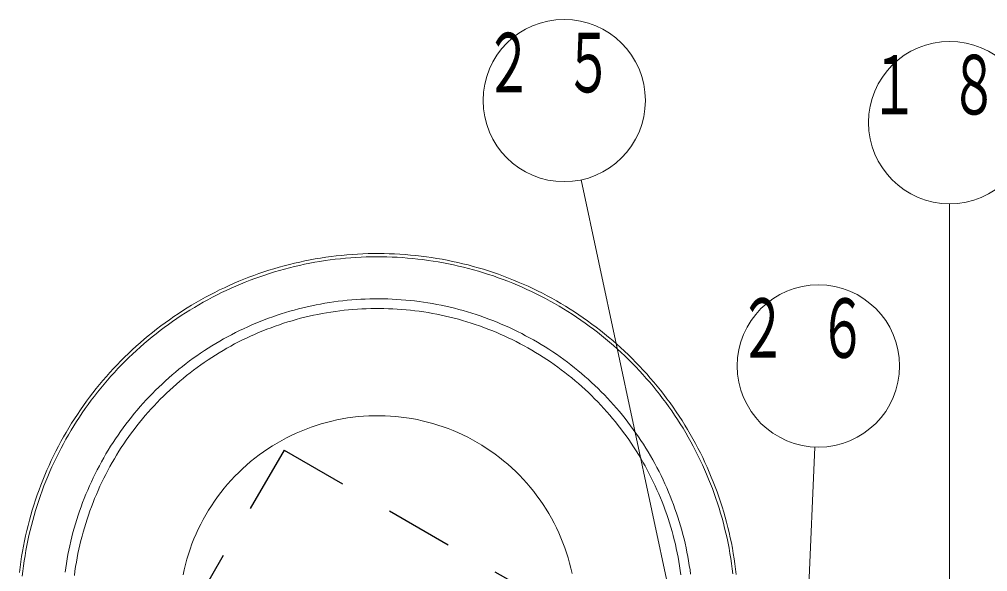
# Model space of a CAD drawing. Units: millimetres on the paper, scale 1:60. Extents: x -385 to 76, y -594 to 267.
# Drawn here: x -298.22 to -262.43, y 164.08 to 184.5 of the extents above; entities that cross this region are included whole.
import ezdxf

# ---------------------------------------------------------------- set-up
doc = ezdxf.new("R2010")
doc.units = ezdxf.units.MM
doc.linetypes.add('USER1', pattern=[4.5, 2.5, -2])
doc.layers.add('1_60', color=7, linetype='Continuous', lineweight=25)
doc.styles.add('ＭＳ ゴシック', font='')
doc.styles.get('ＭＳ ゴシック').set_extended_font_data('MS Gothic')

msp = doc.modelspace()

# ---------------------------------------------------------------- linework, layer by layer
at = {"layer": '1_60', "lineweight": 13}
for p, q in [((-271.254, 149.57), (-277.454, 178.568)), ((-263.852, 156.489), (-263.837, 177.684)), ((-269.497, 153.288), (-268.82, 168.69))]:
    msp.add_line(p, q, dxfattribs=at)
at = {"layer": '1_60', "color": 4, "linetype": 'USER1'}
for q in [(-295.105, 157.03), (-279.778, 163.577)]:
    msp.add_line((-288.438, 168.577), q, dxfattribs=at)
at = {"layer": '1_60', "lineweight": 13}
for points in [[(-298.222, 164.053), (-298.198, 164.248), (-298.171, 164.443), (-298.141, 164.637), (-298.108, 164.83), (-298.073, 165.024), (-298.034, 165.216), (-297.993, 165.408), (-297.949, 165.599), (-297.902, 165.79), (-297.852, 165.98), (-297.8, 166.169), (-297.745, 166.357), (-297.687, 166.545), (-297.626, 166.732), (-297.562, 166.917), (-297.496, 167.102), (-297.427, 167.286), (-297.355, 167.469), (-297.281, 167.651), (-297.204, 167.831), (-297.124, 168.011), (-297.042, 168.189), (-296.957, 168.366), (-296.87, 168.542), (-296.78, 168.716), (-296.687, 168.889), (-296.592, 169.061), (-296.494, 169.231), (-296.394, 169.4), (-296.291, 169.567), (-296.186, 169.733), (-296.078, 169.897), (-295.968, 170.06), (-295.856, 170.221), (-295.741, 170.38), (-295.624, 170.538), (-295.505, 170.694), (-295.383, 170.848), (-295.259, 171), (-295.133, 171.151), (-295.005, 171.299), (-294.874, 171.446), (-294.742, 171.591), (-294.607, 171.734), (-294.47, 171.874), (-294.332, 172.013), (-294.191, 172.15), (-294.048, 172.285), (-293.903, 172.417), (-293.756, 172.547), (-293.607, 172.676), (-293.457, 172.802), (-293.304, 172.925), (-293.15, 173.047), (-292.994, 173.166), (-292.836, 173.283), (-292.677, 173.397), (-292.516, 173.51), (-292.353, 173.619), (-292.189, 173.727), (-292.023, 173.832), (-291.855, 173.934), (-291.686, 174.034), (-291.516, 174.132), (-291.344, 174.227), (-291.171, 174.319), (-290.996, 174.409), (-290.82, 174.496), (-290.643, 174.581), (-290.465, 174.663), (-290.285, 174.743), (-290.105, 174.82), (-289.923, 174.894), (-289.74, 174.965), (-289.556, 175.034), (-289.371, 175.1), (-289.186, 175.163), (-288.999, 175.224), (-288.811, 175.282), (-288.623, 175.337), (-288.433, 175.389), (-288.243, 175.438), (-288.053, 175.485), (-287.861, 175.529), (-287.669, 175.57), (-287.477, 175.608), (-287.284, 175.643), (-287.09, 175.676), (-286.896, 175.706), (-286.701, 175.732), (-286.507, 175.756), (-286.311, 175.777), (-286.116, 175.796), (-285.92, 175.811), (-285.724, 175.823), (-285.528, 175.833), (-285.332, 175.84), (-285.136, 175.844), (-284.939, 175.845), (-284.743, 175.843), (-284.547, 175.838), (-284.351, 175.83), (-284.155, 175.819), (-283.959, 175.806), (-283.763, 175.789), (-283.568, 175.77), (-283.373, 175.748), (-283.178, 175.723), (-282.984, 175.695), (-282.79, 175.664), (-282.596, 175.631), (-282.403, 175.594), (-282.211, 175.555), (-282.019, 175.513), (-281.828, 175.468), (-281.638, 175.42), (-281.448, 175.369), (-281.259, 175.316), (-281.071, 175.26), (-280.884, 175.201), (-280.697, 175.139), (-280.512, 175.075), (-280.327, 175.008), (-280.144, 174.938), (-279.961, 174.865), (-279.78, 174.79), (-279.6, 174.712), (-279.421, 174.632), (-279.243, 174.549), (-279.066, 174.463), (-278.891, 174.375), (-278.717, 174.284), (-278.544, 174.19), (-278.373, 174.094), (-278.203, 173.995), (-278.035, 173.894), (-277.868, 173.791), (-277.703, 173.685), (-277.539, 173.577), (-277.377, 173.466), (-277.216, 173.353), (-277.058, 173.237), (-276.9, 173.12), (-276.745, 173), (-276.592, 172.877), (-276.44, 172.753), (-276.29, 172.626), (-276.142, 172.497), (-275.996, 172.366), (-275.852, 172.232), (-275.709, 172.097), (-275.569, 171.96), (-275.431, 171.82), (-275.295, 171.679), (-275.161, 171.535), (-275.029, 171.39), (-274.9, 171.242), (-274.772, 171.093), (-274.647, 170.942), (-274.524, 170.789), (-274.403, 170.634), (-274.285, 170.477), (-274.168, 170.319), (-274.055, 170.159), (-273.943, 169.997), (-273.834, 169.834), (-273.728, 169.669), (-273.623, 169.503), (-273.522, 169.335), (-273.422, 169.166), (-273.326, 168.995), (-273.232, 168.822), (-273.14, 168.649), (-273.051, 168.474), (-272.964, 168.298), (-272.88, 168.12), (-272.799, 167.941), (-272.721, 167.761), (-272.645, 167.58), (-272.571, 167.398), (-272.501, 167.215), (-272.433, 167.031), (-272.368, 166.846), (-272.305, 166.66), (-272.245, 166.473), (-272.188, 166.285), (-272.134, 166.096), (-272.083, 165.907), (-272.034, 165.716), (-271.988, 165.525), (-271.945, 165.334), (-271.905, 165.142), (-271.867, 164.949), (-271.833, 164.756), (-271.801, 164.562), (-271.773, 164.368), (-271.747, 164.173), (-271.724, 163.978)], [(-298.116, 163.915), (-298.095, 164.105), (-298.07, 164.295), (-298.043, 164.484), (-298.013, 164.673), (-297.98, 164.861), (-297.945, 165.049), (-297.907, 165.236), (-297.866, 165.423), (-297.823, 165.609), (-297.777, 165.794), (-297.728, 165.979), (-297.676, 166.163), (-297.622, 166.347), (-297.565, 166.529), (-297.506, 166.711), (-297.444, 166.892), (-297.379, 167.072), (-297.312, 167.25), (-297.242, 167.428), (-297.169, 167.605), (-297.094, 167.781), (-297.017, 167.956), (-296.937, 168.129), (-296.854, 168.302), (-296.769, 168.473), (-296.682, 168.643), (-296.592, 168.812), (-296.5, 168.979), (-296.405, 169.145), (-296.308, 169.31), (-296.208, 169.473), (-296.107, 169.635), (-296.002, 169.795), (-295.896, 169.954), (-295.787, 170.111), (-295.676, 170.266), (-295.563, 170.42), (-295.447, 170.573), (-295.329, 170.723), (-295.21, 170.872), (-295.087, 171.019), (-294.963, 171.165), (-294.837, 171.308), (-294.709, 171.45), (-294.578, 171.59), (-294.446, 171.728), (-294.312, 171.863), (-294.175, 171.997), (-294.037, 172.129), (-293.897, 172.26), (-293.755, 172.388), (-293.611, 172.514), (-293.466, 172.637), (-293.318, 172.759), (-293.169, 172.879), (-293.018, 172.996), (-292.866, 173.111), (-292.712, 173.224), (-292.556, 173.335), (-292.398, 173.444), (-292.239, 173.55), (-292.079, 173.654), (-291.917, 173.755), (-291.754, 173.854), (-291.589, 173.951), (-291.423, 174.046), (-291.255, 174.138), (-291.086, 174.227), (-290.916, 174.314), (-290.745, 174.399), (-290.572, 174.481), (-290.398, 174.561), (-290.224, 174.638), (-290.048, 174.713), (-289.87, 174.785), (-289.692, 174.854), (-289.513, 174.921), (-289.333, 174.985), (-289.152, 175.047), (-288.971, 175.106), (-288.788, 175.163), (-288.605, 175.217), (-288.42, 175.268), (-288.236, 175.316), (-288.05, 175.362), (-287.864, 175.406), (-287.677, 175.446), (-287.49, 175.484), (-287.302, 175.519), (-287.113, 175.551), (-286.924, 175.58), (-286.735, 175.607), (-286.546, 175.631), (-286.356, 175.653), (-286.165, 175.671), (-285.975, 175.687), (-285.784, 175.7), (-285.593, 175.71), (-285.402, 175.718), (-285.211, 175.722), (-285.02, 175.724), (-284.829, 175.723), (-284.638, 175.72), (-284.447, 175.714), (-284.256, 175.705), (-284.065, 175.693), (-283.874, 175.678), (-283.684, 175.661), (-283.494, 175.641), (-283.304, 175.618), (-283.115, 175.592), (-282.926, 175.564), (-282.737, 175.533), (-282.549, 175.499), (-282.361, 175.463), (-282.174, 175.423), (-281.988, 175.382), (-281.802, 175.337), (-281.617, 175.29), (-281.432, 175.24), (-281.248, 175.187), (-281.065, 175.132), (-280.883, 175.074), (-280.702, 175.013), (-280.521, 174.95), (-280.342, 174.884), (-280.163, 174.816), (-279.986, 174.745), (-279.81, 174.672), (-279.634, 174.596), (-279.46, 174.517), (-279.287, 174.436), (-279.115, 174.352), (-278.944, 174.266), (-278.775, 174.178), (-278.607, 174.087), (-278.44, 173.994), (-278.274, 173.898), (-278.11, 173.8), (-277.948, 173.7), (-277.786, 173.597), (-277.627, 173.492), (-277.469, 173.384), (-277.312, 173.274), (-277.157, 173.162), (-277.004, 173.048), (-276.852, 172.932), (-276.703, 172.813), (-276.554, 172.692), (-276.408, 172.569), (-276.263, 172.444), (-276.121, 172.317), (-275.98, 172.188), (-275.841, 172.057), (-275.704, 171.924), (-275.569, 171.788), (-275.435, 171.651), (-275.304, 171.512), (-275.175, 171.371), (-275.048, 171.229), (-274.923, 171.084), (-274.8, 170.938), (-274.679, 170.79), (-274.56, 170.64), (-274.444, 170.488), (-274.329, 170.335), (-274.217, 170.18), (-274.107, 170.024), (-274, 169.866), (-273.895, 169.706), (-273.792, 169.545), (-273.691, 169.383), (-273.593, 169.219), (-273.497, 169.053), (-273.404, 168.886), (-273.313, 168.718), (-273.224, 168.549), (-273.138, 168.378), (-273.054, 168.206), (-272.973, 168.033), (-272.895, 167.859), (-272.818, 167.684), (-272.745, 167.507), (-272.674, 167.33), (-272.605, 167.151), (-272.54, 166.972), (-272.476, 166.791), (-272.416, 166.61), (-272.358, 166.428), (-272.302, 166.245), (-272.25, 166.061), (-272.199, 165.877), (-272.152, 165.692), (-272.107, 165.506), (-272.065, 165.319), (-272.026, 165.132), (-271.989, 164.945), (-271.955, 164.757), (-271.924, 164.568), (-271.896, 164.379), (-271.87, 164.19), (-271.847, 164)], [(-296.533, 164.061), (-296.51, 164.225), (-296.484, 164.39), (-296.457, 164.554), (-296.426, 164.717), (-296.394, 164.88), (-296.359, 165.043), (-296.321, 165.205), (-296.282, 165.366), (-296.24, 165.527), (-296.196, 165.688), (-296.149, 165.847), (-296.1, 166.006), (-296.049, 166.165), (-295.996, 166.322), (-295.941, 166.479), (-295.883, 166.635), (-295.823, 166.79), (-295.761, 166.944), (-295.696, 167.098), (-295.63, 167.25), (-295.561, 167.402), (-295.49, 167.552), (-295.417, 167.702), (-295.342, 167.85), (-295.265, 167.997), (-295.186, 168.144), (-295.105, 168.289), (-295.021, 168.433), (-294.936, 168.575), (-294.848, 168.717), (-294.759, 168.857), (-294.667, 168.996), (-294.574, 169.133), (-294.478, 169.27), (-294.381, 169.404), (-294.282, 169.538), (-294.18, 169.67), (-294.077, 169.8), (-293.973, 169.929), (-293.866, 170.057), (-293.757, 170.183), (-293.647, 170.307), (-293.535, 170.43), (-293.421, 170.551), (-293.305, 170.671), (-293.188, 170.789), (-293.069, 170.905), (-292.948, 171.02), (-292.826, 171.133), (-292.702, 171.244), (-292.577, 171.353), (-292.45, 171.46), (-292.322, 171.566), (-292.192, 171.67), (-292.06, 171.772), (-291.928, 171.872), (-291.793, 171.97), (-291.658, 172.066), (-291.521, 172.161), (-291.382, 172.253), (-291.243, 172.344), (-291.102, 172.432), (-290.96, 172.518), (-290.816, 172.603), (-290.672, 172.685), (-290.526, 172.765), (-290.379, 172.843), (-290.231, 172.919), (-290.082, 172.993), (-289.932, 173.065), (-289.781, 173.134), (-289.629, 173.202), (-289.476, 173.267), (-289.322, 173.33), (-289.168, 173.391), (-289.012, 173.45), (-288.855, 173.506), (-288.698, 173.56), (-288.54, 173.612), (-288.381, 173.662), (-288.222, 173.709), (-288.062, 173.755), (-287.901, 173.798), (-287.74, 173.838), (-287.578, 173.877), (-287.416, 173.913), (-287.253, 173.946), (-287.09, 173.977), (-286.926, 174.006), (-286.762, 174.033), (-286.597, 174.057), (-286.432, 174.079), (-286.267, 174.099), (-286.102, 174.116), (-285.936, 174.131), (-285.77, 174.143), (-285.604, 174.153), (-285.438, 174.161), (-285.272, 174.167), (-285.106, 174.169), (-284.939, 174.17), (-284.773, 174.168), (-284.607, 174.164), (-284.44, 174.158), (-284.274, 174.149), (-284.108, 174.138), (-283.943, 174.124), (-283.777, 174.108), (-283.612, 174.09), (-283.447, 174.069), (-283.282, 174.046), (-283.118, 174.021), (-282.954, 173.993), (-282.79, 173.963), (-282.627, 173.931), (-282.464, 173.896), (-282.302, 173.859), (-282.141, 173.82), (-281.979, 173.778), (-281.819, 173.734), (-281.659, 173.688), (-281.5, 173.639), (-281.342, 173.589), (-281.184, 173.536), (-281.027, 173.48), (-280.871, 173.423), (-280.716, 173.363), (-280.562, 173.301), (-280.408, 173.237), (-280.256, 173.171), (-280.104, 173.103), (-279.953, 173.032), (-279.804, 172.959), (-279.655, 172.884), (-279.508, 172.807), (-279.362, 172.728), (-279.216, 172.647), (-279.072, 172.564), (-278.929, 172.479), (-278.788, 172.392), (-278.647, 172.303), (-278.508, 172.211), (-278.371, 172.118), (-278.234, 172.023), (-278.099, 171.926), (-277.966, 171.827), (-277.834, 171.726), (-277.703, 171.623), (-277.574, 171.518), (-277.446, 171.412), (-277.32, 171.303), (-277.195, 171.193), (-277.072, 171.081), (-276.951, 170.968), (-276.831, 170.852), (-276.713, 170.735), (-276.596, 170.616), (-276.482, 170.496), (-276.369, 170.374), (-276.257, 170.25), (-276.148, 170.125), (-276.04, 169.998), (-275.934, 169.87), (-275.83, 169.74), (-275.728, 169.609), (-275.628, 169.476), (-275.529, 169.342), (-275.433, 169.207), (-275.338, 169.07), (-275.245, 168.932), (-275.155, 168.792), (-275.066, 168.652), (-274.98, 168.51), (-274.895, 168.366), (-274.813, 168.222), (-274.732, 168.077), (-274.654, 167.93), (-274.578, 167.782), (-274.503, 167.633), (-274.431, 167.483), (-274.362, 167.332), (-274.294, 167.18), (-274.228, 167.027), (-274.165, 166.874), (-274.104, 166.719), (-274.045, 166.563), (-273.988, 166.407), (-273.934, 166.25), (-273.882, 166.092), (-273.832, 165.933), (-273.784, 165.774), (-273.738, 165.614), (-273.695, 165.453), (-273.654, 165.292), (-273.616, 165.131), (-273.579, 164.968), (-273.546, 164.805), (-273.514, 164.642), (-273.485, 164.478), (-273.458, 164.314), (-273.433, 164.15), (-273.411, 163.985)], [(-296.188, 163.943), (-296.166, 164.106), (-296.142, 164.268), (-296.115, 164.43), (-296.086, 164.591), (-296.055, 164.752), (-296.021, 164.912), (-295.985, 165.072), (-295.947, 165.231), (-295.906, 165.39), (-295.863, 165.548), (-295.818, 165.706), (-295.771, 165.862), (-295.721, 166.019), (-295.669, 166.174), (-295.615, 166.329), (-295.558, 166.482), (-295.5, 166.635), (-295.439, 166.787), (-295.376, 166.939), (-295.31, 167.089), (-295.243, 167.238), (-295.173, 167.387), (-295.101, 167.534), (-295.028, 167.68), (-294.952, 167.825), (-294.874, 167.969), (-294.793, 168.112), (-294.711, 168.254), (-294.627, 168.395), (-294.541, 168.534), (-294.453, 168.672), (-294.362, 168.809), (-294.27, 168.944), (-294.176, 169.078), (-294.079, 169.211), (-293.981, 169.342), (-293.881, 169.472), (-293.78, 169.6), (-293.676, 169.727), (-293.57, 169.852), (-293.463, 169.976), (-293.354, 170.098), (-293.243, 170.219), (-293.13, 170.338), (-293.016, 170.455), (-292.9, 170.571), (-292.782, 170.685), (-292.663, 170.797), (-292.542, 170.908), (-292.419, 171.017), (-292.295, 171.124), (-292.169, 171.229), (-292.042, 171.332), (-291.914, 171.434), (-291.784, 171.533), (-291.652, 171.631), (-291.519, 171.727), (-291.385, 171.821), (-291.249, 171.913), (-291.112, 172.002), (-290.974, 172.09), (-290.834, 172.176), (-290.694, 172.26), (-290.552, 172.342), (-290.409, 172.422), (-290.264, 172.5), (-290.119, 172.575), (-289.973, 172.649), (-289.825, 172.72), (-289.677, 172.789), (-289.527, 172.856), (-289.377, 172.921), (-289.225, 172.984), (-289.073, 173.044), (-288.92, 173.102), (-288.766, 173.158), (-288.611, 173.212), (-288.455, 173.264), (-288.299, 173.313), (-288.142, 173.36), (-287.985, 173.405), (-287.826, 173.448), (-287.668, 173.488), (-287.508, 173.526), (-287.348, 173.561), (-287.188, 173.595), (-287.027, 173.625), (-286.865, 173.654), (-286.704, 173.68), (-286.542, 173.704), (-286.379, 173.726), (-286.216, 173.745), (-286.053, 173.761), (-285.89, 173.776), (-285.727, 173.788), (-285.563, 173.798), (-285.4, 173.805), (-285.236, 173.81), (-285.072, 173.812), (-284.908, 173.812), (-284.744, 173.81), (-284.58, 173.805), (-284.417, 173.798), (-284.253, 173.789), (-284.09, 173.778), (-283.926, 173.763), (-283.763, 173.747), (-283.601, 173.728), (-283.438, 173.707), (-283.276, 173.684), (-283.114, 173.658), (-282.953, 173.63), (-282.792, 173.599), (-282.631, 173.566), (-282.471, 173.531), (-282.312, 173.494), (-282.153, 173.454), (-281.994, 173.412), (-281.837, 173.367), (-281.68, 173.321), (-281.523, 173.272), (-281.368, 173.22), (-281.213, 173.167), (-281.059, 173.111), (-280.905, 173.053), (-280.753, 172.993), (-280.601, 172.931), (-280.451, 172.866), (-280.301, 172.8), (-280.152, 172.731), (-280.005, 172.66), (-279.858, 172.586), (-279.713, 172.511), (-279.568, 172.434), (-279.425, 172.354), (-279.283, 172.273), (-279.142, 172.19), (-279.002, 172.104), (-278.863, 172.016), (-278.726, 171.927), (-278.59, 171.835), (-278.456, 171.742), (-278.323, 171.646), (-278.191, 171.549), (-278.061, 171.449), (-277.932, 171.348), (-277.804, 171.245), (-277.679, 171.14), (-277.554, 171.033), (-277.431, 170.925), (-277.31, 170.815), (-277.191, 170.702), (-277.073, 170.589), (-276.957, 170.473), (-276.842, 170.356), (-276.729, 170.237), (-276.618, 170.117), (-276.509, 169.995), (-276.401, 169.871), (-276.295, 169.746), (-276.191, 169.62), (-276.089, 169.491), (-275.989, 169.362), (-275.89, 169.231), (-275.794, 169.098), (-275.699, 168.965), (-275.607, 168.829), (-275.516, 168.693), (-275.428, 168.555), (-275.341, 168.416), (-275.256, 168.276), (-275.174, 168.134), (-275.093, 167.991), (-275.015, 167.847), (-274.939, 167.703), (-274.864, 167.556), (-274.792, 167.409), (-274.722, 167.261), (-274.655, 167.112), (-274.589, 166.962), (-274.526, 166.811), (-274.464, 166.659), (-274.405, 166.506), (-274.348, 166.352), (-274.294, 166.198), (-274.242, 166.042), (-274.191, 165.886), (-274.144, 165.73), (-274.098, 165.572), (-274.055, 165.414), (-274.014, 165.256), (-273.975, 165.096), (-273.939, 164.937), (-273.904, 164.776), (-273.873, 164.616), (-273.843, 164.454), (-273.816, 164.293), (-273.792, 164.131), (-273.769, 163.968)], [(-292.171, 163.962), (-292.129, 164.156), (-292.081, 164.349), (-292.029, 164.541), (-291.971, 164.732), (-291.909, 164.92), (-291.841, 165.107), (-291.768, 165.292), (-291.69, 165.475), (-291.607, 165.656), (-291.52, 165.834), (-291.427, 166.01), (-291.33, 166.184), (-291.228, 166.354), (-291.122, 166.522), (-291.011, 166.687), (-290.895, 166.849), (-290.776, 167.008), (-290.652, 167.163), (-290.524, 167.315), (-290.391, 167.464), (-290.255, 167.609), (-290.115, 167.75), (-289.971, 167.887), (-289.824, 168.02), (-289.673, 168.15), (-289.518, 168.275), (-289.361, 168.396), (-289.199, 168.512), (-289.035, 168.624), (-288.868, 168.732), (-288.698, 168.835), (-288.526, 168.934), (-288.35, 169.028), (-288.172, 169.117), (-287.992, 169.201), (-287.81, 169.28), (-287.626, 169.354), (-287.439, 169.423), (-287.251, 169.488), (-287.061, 169.547), (-286.87, 169.6), (-286.677, 169.649), (-286.483, 169.693), (-286.288, 169.731), (-286.092, 169.764), (-285.895, 169.791), (-285.697, 169.813), (-285.499, 169.83), (-285.301, 169.841), (-285.102, 169.848), (-284.903, 169.848), (-284.704, 169.843), (-284.506, 169.833), (-284.308, 169.818), (-284.11, 169.797), (-283.913, 169.771), (-283.717, 169.739), (-283.521, 169.703), (-283.327, 169.661), (-283.134, 169.613), (-282.942, 169.561), (-282.752, 169.503), (-282.563, 169.44), (-282.376, 169.372), (-282.191, 169.299), (-282.009, 169.221), (-281.828, 169.138), (-281.649, 169.051), (-281.473, 168.958), (-281.3, 168.861), (-281.129, 168.759), (-280.962, 168.652), (-280.797, 168.541), (-280.635, 168.426), (-280.476, 168.306), (-280.321, 168.182), (-280.169, 168.054), (-280.02, 167.921), (-279.876, 167.785), (-279.735, 167.645), (-279.598, 167.501), (-279.464, 167.353), (-279.335, 167.202), (-279.21, 167.048), (-279.089, 166.89), (-278.973, 166.729), (-278.861, 166.565), (-278.753, 166.397), (-278.65, 166.227), (-278.552, 166.055), (-278.458, 165.879), (-278.369, 165.701), (-278.285, 165.521), (-278.206, 165.339), (-278.132, 165.154), (-278.063, 164.968), (-277.999, 164.78), (-277.94, 164.59), (-277.886, 164.398), (-277.838, 164.206), (-277.794, 164.011)]]:
    msp.add_lwpolyline(points, dxfattribs=at)
for centre in [(-278.081, 181.501), (-263.835, 180.684), (-268.688, 171.687)]:
    msp.add_circle(centre, 3, dxfattribs=at)

# ---------------------------------------------------------------- texts
at = {"layer": '1_60', "char_height": 2.199, "attachment_point": 2, "style": 'ＭＳ ゴシック'}
for s, insert in [('\\T1.64;\\W0.6;２５', (-278.081, 184.001)), ('\\T1.64;\\W0.6;１８', (-263.835, 183.184)), ('\\T1.64;\\W0.6;２６', (-268.688, 174.187))]:
    msp.add_mtext(s, dxfattribs=dict(at, insert=insert))

doc.saveas('drawing.dxf')
